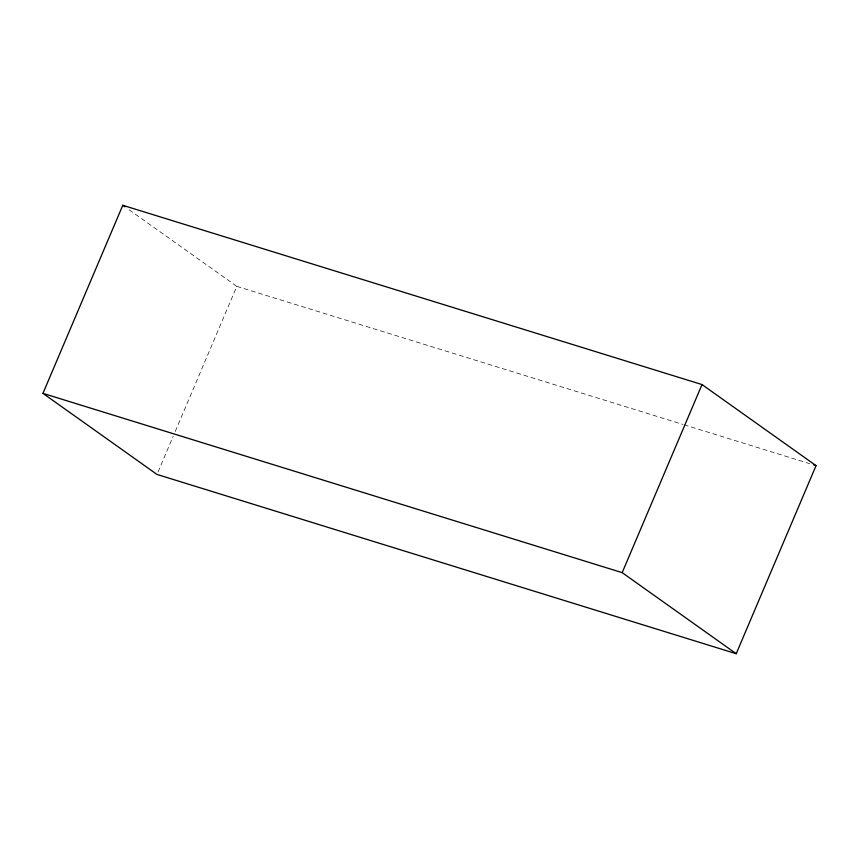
<?xml version="1.0" encoding="UTF-8"?>
<svg xmlns="http://www.w3.org/2000/svg" width="859" height="859" viewBox="0 0 859 859"><rect width="100%" height="100%" fill="white"/><g stroke="black" fill="none" stroke-linecap="round" stroke-linejoin="round"><path stroke-width="0.64" stroke-dasharray="4.29 3.22" d="M158.035 471.978L173.164 436.329M175.257 431.411L236.826 286.358L127.132 208.372M236.826 286.358L682.776 424.378M684.054 424.776L809.64 463.645"/><path stroke-width="1.29" d="M42.95 393.368L122.783 205.29L702.007 384.564L816.05 465.632L736.217 653.71L156.993 474.436L42.95 393.368L622.174 572.642L736.217 653.71M622.174 572.642L702.007 384.564M813.484 464.837L816.05 465.632M122.783 205.29L124.963 206.836"/></g></svg>
